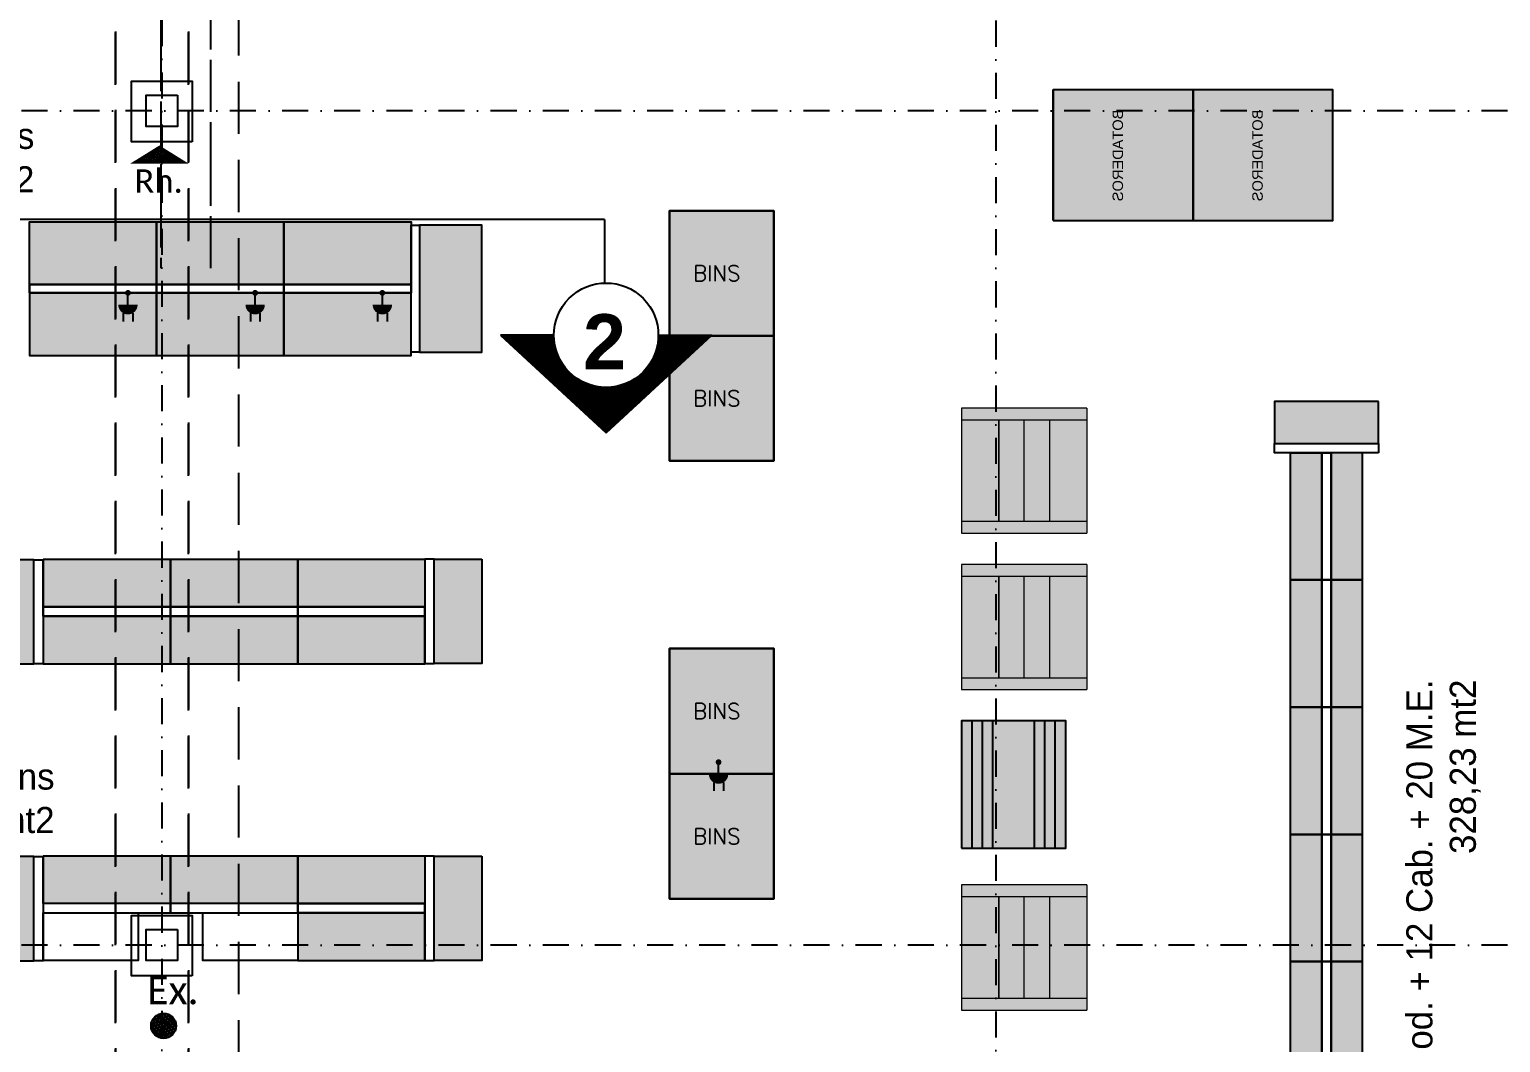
# Model space of a CAD drawing. Header units: millimetres. Extents: x 340 to 1003762, y 22 to 362022.
# Drawn here: x 570951 to 585060, y 258121 to 267838 of the extents above; entities that cross this region are included whole.
import ezdxf
from ezdxf.enums import TextEntityAlignment as Align

# ---------------------------------------------------------------- set-up
doc = ezdxf.new("R2010")
doc.units = ezdxf.units.MM
for name, pattern in [('LSBB_P_002 - PLANTA 1° NIVEL SALA DE VENTAS$0$000_ALTILLO PROPUESTA$0$HIDDEN', [0.375, 0.25, -0.125]), ('LSBB_P_002 - PLANTA 1° NIVEL SALA DE VENTAS$0$DASHDOT2', [0.5, 0.25, -0.125, 0, -0.125]), ('LSBB_P_002 - PLANTA 1° NIVEL SALA DE VENTAS$0$DASHED', [0.75, 0.5, -0.25]), ('LSBB_P_002 - PLANTA 1° NIVEL SALA DE VENTAS$0$HIDDEN', [0.375, 0.25, -0.125]), ('LSBB_P_002 - PLANTA 1° NIVEL SALA DE VENTAS$0$LVIÑ-A-002_REV P_ SALA DE VENTAS  (14_02_14)$0$CONTINUOS', [0])]:
    doc.linetypes.add(name, pattern=pattern)
for name, color, linetype in [('A-DEMOLICION SV', 40, 'Continuous'), ('LSBB_P_002 - PLANTA 1° NIVEL SALA DE VENTAS$0$A-DEMOLICIONES', 30, 'LSBB_P_002 - PLANTA 1° NIVEL SALA DE VENTAS$0$DASHED'), ('LSBB_P_002 - PLANTA 1° NIVEL SALA DE VENTAS$0$A-GONDOLAS', 1, 'Continuous'), ('LSBB_P_002 - PLANTA 1° NIVEL SALA DE VENTAS$0$A-LAYOUT', 7, 'Continuous'), ('LSBB_P_002 - PLANTA 1° NIVEL SALA DE VENTAS$0$A-SALA-HATCH-ELECTRO', 154, 'Continuous'), ('LSBB_P_002 - PLANTA 1° NIVEL SALA DE VENTAS$0$A-SALA-MUEB-ESPC', 1, 'Continuous'), ('LSBB_P_002 - PLANTA 1° NIVEL SALA DE VENTAS$0$A-TEXTO SV', 2, 'LSBB_P_002 - PLANTA 1° NIVEL SALA DE VENTAS$0$DASHDOT2'), ('LSBB_P_002 - PLANTA 1° NIVEL SALA DE VENTAS$0$CENEFA', 6, 'LSBB_P_002 - PLANTA 1° NIVEL SALA DE VENTAS$0$HIDDEN'), ('LSBB_P_002 - PLANTA 1° NIVEL SALA DE VENTAS$0$EJES', 8, 'LSBB_P_002 - PLANTA 1° NIVEL SALA DE VENTAS$0$DASHDOT2'), ('LSBB_P_002 - PLANTA 1° NIVEL SALA DE VENTAS$0$ESTRUCTURA', 5, 'Continuous'), ('LSBB_P_002 - PLANTA 1° NIVEL SALA DE VENTAS$0$LAYOUT$0$A-GONDOLAS DELGADO', 8, 'Continuous'), ('LSBB_P_002 - PLANTA 1° NIVEL SALA DE VENTAS$0$LAYOUT$0$A-ILUMINACION_ENCHUFE', 2, 'Continuous'), ('LSBB_P_002 - PLANTA 1° NIVEL SALA DE VENTAS$0$LAYOUT$0$A-SALA-HATCH-CAMPAÑA', 252, 'Continuous'), ('LSBB_P_002 - PLANTA 1° NIVEL SALA DE VENTAS$0$LINEA CORTES', 7, 'Continuous'), ('LSBB_P_002 - PLANTA 1° NIVEL SALA DE VENTAS$0$N- EXTINTOR O RH', 1, 'Continuous'), ('LSBB_P_002 - PLANTA 1° NIVEL SALA DE VENTAS$0$ZOCALOS-HORM', 8, 'Continuous')]:
    doc.layers.add(name, color=color, linetype=linetype)
doc.layers.add('LSBB_P_002 - PLANTA 1° NIVEL SALA DE VENTAS$0$A-SALA-HATCH-CAMPAÑA', color=7, linetype='Continuous', true_color=0x858585)
doc.layers.add('LSBB_P_002 - PLANTA 1° NIVEL SALA DE VENTAS$0$A-SALA-HATCH-VESTUARIO', color=7, linetype='Continuous', true_color=0x7a005c)
doc.styles.add('LSBB_P_002 - PLANTA 1° NIVEL SALA DE VENTAS$0$ARIAL', font='')
doc.styles.add('LSBB_P_002 - PLANTA 1° NIVEL SALA DE VENTAS$0$LAYOUT$0$ARQ', font='SIMPLEX.shx')
doc.styles.add('LSBB_P_002 - PLANTA 1° NIVEL SALA DE VENTAS$0$LAYOUT$0$REF-LAYOUT N+0.00 E 03$0$arial', font='arial.ttf')
doc.styles.add('LSBB_P_002 - PLANTA 1° NIVEL SALA DE VENTAS$0$LAYOUT$0$REF-LAYOUT N+0.00 E 03$0$REF-LAYOUT N+0.00 E 02$0$Walmart_CENTURY GOTHIC', font='GOTHIC.TTF')
doc.styles.add('LSBB_P_002 - PLANTA 1° NIVEL SALA DE VENTAS$0$REF-LAYOUT N+0.00 E 03$0$REF-LAYOUT N+0.00 E 02$0$Walmart_CENTURY GOTHIC', font='GOTHIC.TTF')
doc.styles.add('LSBB_P_002 - PLANTA 1° NIVEL SALA DE VENTAS$0$STANDARD', font='txt')
doc.styles.get('LSBB_P_002 - PLANTA 1° NIVEL SALA DE VENTAS$0$ARIAL').set_extended_font_data('Arial', bold=True)

# ---------------------------------------------------------------- blocks, each defined once
blk = doc.blocks.new('LSBB_P_002 - PLANTA 1° NIVEL SALA DE VENTAS$0$REF-LAYOUT N+0.00 E 03$0$G. 122 X 60')
h = blk.add_hatch(color=256)
h.dxf.hatch_style = 1
h.paths.add_polyline_path([(-0.005000000000000001, 4e-16), (0.5950000000000015, 0), (0.5950000000000015, 1.219999999999998), (-0.005000000000000004, 1.219999999999998)])
at = {"layer": 'LSBB_P_002 - PLANTA 1° NIVEL SALA DE VENTAS$0$A-GONDOLAS'}
for points in [[(-0.005, 4e-16), (-0.085, 4e-16), (-0.085, 1.219999999999998), (-0.005, 1.219999999999998)], [(-0.005, 0), (0.5950000000000015, 0), (0.5950000000000015, 1.219999999999998), (-0.005, 1.219999999999998)]]:
    blk.add_lwpolyline(points, close=True, dxfattribs=at)
blk = doc.blocks.new('LSBB_P_002 - PLANTA 1° NIVEL SALA DE VENTAS$0$REF-LAYOUT N+0.00 E 03$0$REF-LAYOUT N+0.00 E 02$0$G. 122x45.72')
at = {"ltscale": 3}
blk.add_hatch(color=0, dxfattribs=at).paths.add_polyline_path([(0, -45.71999999999753), (122.0000000000145, -45.7199999998811), (122.0000000000145, 0), (0, 0)])
at = {"layer": 'LSBB_P_002 - PLANTA 1° NIVEL SALA DE VENTAS$0$A-GONDOLAS', "ltscale": 3}
for points in [[(0, 9.000000000116412), (122.0000000000145, 9), (122.0000000000145, 0), (0, 0), (0, 9.000000000116412)], [(0, -45.71999999999753), (122.0000000000145, -45.7199999998811), (122.0000000000145, 0), (0, 0), (0, -45.71999999999753)]]:
    blk.add_lwpolyline(points, dxfattribs=at)
blk = doc.blocks.new('LSBB_P_002 - PLANTA 1° NIVEL SALA DE VENTAS$0$REF-LAYOUT N+0.00 E 03$0$REF-LAYOUT N+0.00 E 02$0$G. 100x45.72')
at = {"ltscale": 3}
blk.add_hatch(color=0, dxfattribs=at).paths.add_polyline_path([(2.842170943040401e-14, -7.276000000000001e-12), (2.842170943040401e-14, -45.71999999988475), (99.9999999999782, -45.72000000000114), (99.9999999999782, -7.276000000000001e-12)])
at = {"layer": 'LSBB_P_002 - PLANTA 1° NIVEL SALA DE VENTAS$0$A-GONDOLAS', "ltscale": 3}
for points in [[(100, 9.000000000116412), (0, 9), (0, 0), (100, 0), (100, 9.000000000116412)], [(100, -45.72000000000114), (0, -45.71999999988475), (0, 0), (100, 0), (100, -45.72000000000114)]]:
    blk.add_lwpolyline(points, dxfattribs=at)
blk = doc.blocks.new('LSBB_P_002 - PLANTA 1° NIVEL SALA DE VENTAS$0$LAYOUT$0$REF-LAYOUT N+0.00 E 02$0$1301_plate_1$0$enchufe triple piso')
for p, q in [((2.465173846925607, -1.45519e-11), (0, 0)), ((4.197224654479214, 1.000000000014324), (5.924797715441854, 1.000000000014324)), ((4.197224654515594, -0.999999999970896), (5.924797715441854, -0.9999999999856752))]:
    blk.add_line(p, q)
at = {"const_width": 0.56}
blk.add_lwpolyline([(0, 0.3199999999922056, 1), (0, -0.3199999999926604, 1)], format="xyb", close=True, dxfattribs=at)
at = {"const_width": 2}
blk.add_lwpolyline([(2.465173846925607, -1.000000000015005, 0.4142135623730951), (3.465173846924698, -1.47793e-11, 0.4142135623730951), (2.465173846925607, 0.9999999999852208, 1)], format="xyb", dxfattribs=at)
blk = doc.blocks.new('LSBB_P_002 - PLANTA 1° NIVEL SALA DE VENTAS$0$REF-LAYOUT N+0.00 E 03$0$REF-LAYOUT N+0.00 E 02$0$MUEBLE ESPECIAL VESTU')
h = blk.add_hatch(color=256)
h.dxf.hatch_style = 1
h.paths.add_polyline_path([(1.200001573226813, -2.767745286e-07), (1.606290652489406e-06, -2.767745286e-07), (1.606290652489406e-06, 1.199999723225514), (1.200001573226813, 1.199999723225514)])
at = {"layer": 'LSBB_P_002 - PLANTA 1° NIVEL SALA DE VENTAS$0$A-SALA-MUEB-ESPC', "lineweight": 20}
for p, q in [((1.6062906525e-06, 1.199999723225514), (1.200001573226813, 1.199999723225514)), ((1.6062906525e-06, -2.767745286e-07), (1.6062906525e-06, 1.199999723225514)), ((0.1119192639174571, 1.200051844638605), (0.1119192640524034, 5.18446385627e-05)), ((1.085489089378369, 1.199999723238363), (1.085489089243424, -2.767615683e-07)), ((1.200001573226813, 1.199999723225514), (1.200001573226813, -2.767745286e-07)), ((1.082835808501499, 0.8421414068474746), (0.1119192639577022, 0.8421414067381077)), ((0.1145725447943278, 0.8420892854471163), (1.085489089338125, 0.8420892853379767)), ((1.082835808528784, 0.6000518446127785), (0.1119192639849871, 0.6000518446386991)), ((0.1119192640124993, 0.3552441452067683), (1.082835808556295, 0.3552441453159076)), ((1.6062906525e-06, -2.767745286e-07), (1.200001573226813, -2.767745286e-07))]:
    blk.add_line(p, q, dxfattribs=at)
blk = doc.blocks.new('LSBB_P_002 - PLANTA 1° NIVEL SALA DE VENTAS$0$REF-LAYOUT N+0.00 E 03$0$REF-LAYOUT N+0.00 E 02$0$MUEBLE ESPECIAL VEST 1')
h = blk.add_hatch(color=256)
h.dxf.hatch_style = 1
h.paths.add_polyline_path([(0.9985435763505848, 1.4838497009e-06), (0, 1.4838497009e-06), (0, 1.221193821742985), (0.9985435763505848, 1.221193821742985)])
at = {"layer": 'LSBB_P_002 - PLANTA 1° NIVEL SALA DE VENTAS$0$A-SALA-MUEB-ESPC'}
for p, q in [((0, 1.221193821742985), (0.0999999999999091, 1.221193821742985)), ((0.0999999999999091, 1.221193821742985), (0.0999999999999091, 0.0011938217429588)), ((0.0999999999999091, 1.221193821742985), (0.1999999999998181, 1.221193821742985)), ((0.1999999999998181, 1.221193821742985), (0.1999999999998181, 0.0011938217429588)), ((0.1999999999998181, 1.221193821742985), (0.2999999999997271, 1.221193821742985)), ((0.2999999999997271, 1.221193821742985), (0.2999999999997271, 0.0011938217429588)), ((0.698543576351085, 1.221193821742985), (0.698543576351085, 0.0011938217429588)), ((0.698543576351085, 1.221193821742985), (0.7985435763509942, 1.221193821742985)), ((0.7985435763509942, 1.22119382174287), (0.7985435763509942, 0.0011938217428451)), ((0.7985435763509942, 1.22119382174287), (0.8985435763509029, 1.22119382174287)), ((0.8985435763506757, 1.221193821742985), (0.8985435763506757, 0.0011938217429588)), ((0.8985435763506757, 1.221193821742985), (0.9985435763505848, 1.221193821742985))]:
    blk.add_line(p, q, dxfattribs=at)
blk.add_lwpolyline([(0, 1.221193821742985), (0.9985435763505848, 1.221193821742985), (0.9985435763505848, 1.4838497009e-06), (0, 1.4838497009e-06)], close=True, dxfattribs=at)
blk = doc.blocks.new('LSBB_P_002 - PLANTA 1° NIVEL SALA DE VENTAS$0$G. 122 x 30')
at = {"linetype": 'LSBB_P_002 - PLANTA 1° NIVEL SALA DE VENTAS$0$LVIÑ-A-002_REV P_ SALA DE VENTAS  (14_02_14)$0$CONTINUOS'}
h = blk.add_hatch(color=256, dxfattribs=at)
h.dxf.hatch_style = 1
h.paths.add_polyline_path([(1362.27437736503, -238.4959225749793), (1362.27437736503, -238.7959225749793), (1363.49437736503, -238.7959225749793), (1363.49437736503, -238.4959225749793)])
at = {"layer": 'LSBB_P_002 - PLANTA 1° NIVEL SALA DE VENTAS$0$A-GONDOLAS'}
for points in [[(1362.27437736503, -238.4959225749793), (1362.27437736503, -238.4059225749793), (1363.49437736503, -238.4059225749793), (1363.49437736503, -238.4959225749793)], [(1362.27437736503, -238.4959225749793), (1362.27437736503, -238.7959225749793), (1363.49437736503, -238.7959225749793), (1363.49437736503, -238.4959225749793)]]:
    blk.add_lwpolyline(points, close=True, dxfattribs=at)
blk = doc.blocks.new('LSBB_P_002 - PLANTA 1° NIVEL SALA DE VENTAS$0$c. 100x44')
at = {"linetype": 'LSBB_P_002 - PLANTA 1° NIVEL SALA DE VENTAS$0$LVIÑ-A-002_REV P_ SALA DE VENTAS  (14_02_14)$0$CONTINUOS'}
h = blk.add_hatch(color=256, dxfattribs=at)
h.dxf.hatch_style = 1
h.paths.add_polyline_path([(1372.717329596349, -254.6956310870311), (1372.717329596349, -253.6956310870312), (1372.317329596349, -253.6956310870312), (1372.317329596349, -254.6956310870311)])
at = {"layer": 'LSBB_P_002 - PLANTA 1° NIVEL SALA DE VENTAS$0$A-GONDOLAS'}
for points in [[(1372.227329596349, -254.6956310870311), (1372.227329596349, -253.6956310870312), (1372.317329596349, -253.6956310870312), (1372.317329596349, -254.6956310870311)], [(1372.717329596349, -254.6956310870311), (1372.717329596349, -253.6956310870312), (1372.317329596349, -253.6956310870312), (1372.317329596349, -254.6956310870311)]]:
    blk.add_lwpolyline(points, close=True, dxfattribs=at)
blk = doc.blocks.new('LSBB_P_002 - PLANTA 1° NIVEL SALA DE VENTAS$0$LAYOUT$0$REF-LAYOUT N+0.00 E 03$0$REF-LAYOUT N+0.00 E 02$0$G. 122 X 60')
h = blk.add_hatch(color=256)
h.dxf.hatch_style = 1
h.paths.add_polyline_path([(-0.004999999999967, 0), (0.5950000000000273, -2.84e-14), (0.5950000000000273, 1.219999999999998), (-0.004999999999967031, 1.219999999999998)])
at = {"layer": 'LSBB_P_002 - PLANTA 1° NIVEL SALA DE VENTAS$0$A-GONDOLAS'}
for points in [[(-0.004999999999967, 0), (-0.0849999999999796, -2.84e-14), (-0.0849999999999796, 1.219999999999998), (-0.004999999999967, 1.219999999999998)], [(-0.004999999999967, 0), (0.5950000000000273, -2.84e-14), (0.5950000000000273, 1.219999999999998), (-0.004999999999967, 1.219999999999998)]]:
    blk.add_lwpolyline(points, close=True, dxfattribs=at)
blk = doc.blocks.new('LSBB_P_002 - PLANTA 1° NIVEL SALA DE VENTAS$0$LAYOUT$0$A$C78B36563')
h = blk.add_hatch(color=256)
h.dxf.hatch_style = 1
h.paths.add_polyline_path([(-1.251696733808785, 0), (-1.251696733808785, 1.340000000000202), (0, 1.340000000000202), (0, 0)])
at = {"layer": 'LSBB_P_002 - PLANTA 1° NIVEL SALA DE VENTAS$0$A-SALA-MUEB-ESPC', "color": 1}
for points in [[(-1.251696731555057, 5.68e-14), (-1.251696731555057, 1.340000000000259), (2.2555469e-09, 1.340000000000259), (2.2555469e-09, 5.68e-14)], [(-1.251696733808785, 0), (-1.251696733808785, 1.340000000000202), (0, 1.340000000000202), (0, 0)]]:
    blk.add_lwpolyline(points, close=True, dxfattribs=at)
blk.add_lwpolyline([(-1.251696731555057, 3.411e-13), (2.2555469e-09, 5.68e-14)], dxfattribs=at)
at = {"layer": 'LSBB_P_002 - PLANTA 1° NIVEL SALA DE VENTAS$0$A-SALA-MUEB-ESPC', "color": 1, "insert": (-0.6284623845440365, 0.6190512864786797), "char_height": 0.10013573870474, "width": 0.0338739549651084, "attachment_point": 5, "rotation": 180.00000000000003, "style": 'LSBB_P_002 - PLANTA 1° NIVEL SALA DE VENTAS$0$LAYOUT$0$REF-LAYOUT N+0.00 E 03$0$arial'}
blk.add_mtext('BOTADEROS', dxfattribs=at)
blk = doc.blocks.new('LSBB_P_002 - PLANTA 1° NIVEL SALA DE VENTAS$0$LAYOUT$0$BINS')
h = blk.add_hatch(color=256)
h.dxf.hatch_style = 1
h.paths.add_polyline_path([(6149.928555846781, -1161.863791496418), (6149.928555846781, -1163.063791496419), (6148.928555846784, -1163.063791496419), (6148.928555846782, -1161.863791496418)])
at = {"layer": 'LSBB_P_002 - PLANTA 1° NIVEL SALA DE VENTAS$0$A-SALA-MUEB-ESPC'}
blk.add_lwpolyline([(6149.928555846781, -1161.863791496418), (6149.928555846781, -1163.063791496419), (6148.928555846784, -1163.063791496419), (6148.928555846782, -1161.863791496418)], close=True, dxfattribs=at)
at = {"layer": 'LSBB_P_002 - PLANTA 1° NIVEL SALA DE VENTAS$0$A-SALA-MUEB-ESPC', "style": 'LSBB_P_002 - PLANTA 1° NIVEL SALA DE VENTAS$0$LAYOUT$0$ARQ'}
blk.add_text('BINS', height=0.15, rotation=180, dxfattribs=at).set_placement((6149.703845290176, -1162.389508092064))
blk = doc.blocks.new('LSBB_P_002 - PLANTA 1° NIVEL SALA DE VENTAS$0$SVLY')
at = {"layer": 'LSBB_P_002 - PLANTA 1° NIVEL SALA DE VENTAS$0$A-GONDOLAS'}
for points in [[(994.3022805125706, 273.4729064016119), (995.2122810521453, 273.4729064016128), (995.2122810521453, 273.0157064016128), (994.3022805125705, 273.0157064016128)], [(995.8322799729351, 273.4729064016101), (996.7422805125098, 273.472906401611), (996.7422805125098, 273.0157064016109), (995.832279972935, 273.0157064016109)]]:
    blk.add_lwpolyline(points, close=True, dxfattribs=at)
at = {"layer": 'LSBB_P_002 - PLANTA 1° NIVEL SALA DE VENTAS$0$CENEFA', "color": 7, "ltscale": 2}
blk.add_lwpolyline([(977.852878048044, 296.9257064006339), (978.2211157872898, 293.0991295338229), (980.1347044356713, 273.2138943336352), (985.6094805125636, 273.2138943336352), (985.6094805125636, 263.4157064016252), (994.9944805122415, 263.4157064016251), (994.9944805191143, 296.9257064017645), (977.852878048044, 296.9257064006339), (977.852878048044, 296.9257064006339)], dxfattribs=at)
at = {"layer": 'LSBB_P_002 - PLANTA 1° NIVEL SALA DE VENTAS$0$ESTRUCTURA'}
for points in [[(995.5894805158753, 281.3157064015685), (995.5894805158134, 281.0157064015685), (995.2894805158137, 281.01570640163), (995.2894805158751, 281.3157064016301)], [(995.5894805142345, 273.3157064015685), (995.5894805141727, 273.0157064015685), (995.289480514173, 273.01570640163), (995.2894805142344, 273.3157064016301)]]:
    blk.add_lwpolyline(points, close=True, dxfattribs=at)
at = {"layer": 'LSBB_P_002 - PLANTA 1° NIVEL SALA DE VENTAS$0$LAYOUT$0$A-GONDOLAS DELGADO'}
blk.add_line((1005.329494027934, 280.1150548018941), (1005.329494027934, 281.3667515357029), dxfattribs=at)
for points in [[(1003.989494027933, 280.1150548041478), (1005.329494027934, 280.1150548041478), (1005.329494027934, 281.3667515379584), (1003.989494027933, 281.3667515379584)], [(1003.989494027933, 280.1150548018941), (1005.329494027934, 280.1150548018941), (1005.329494027934, 281.3667515357029), (1003.989494027933, 281.3667515357029)], [(1005.329494027934, 280.1150547996385), (1006.669494027934, 280.1150547996385), (1006.669494027934, 281.3667515334491), (1005.329494027934, 281.3667515334491)], [(1005.329494027934, 280.1150547973848), (1006.669494027934, 280.1150547973848), (1006.669494027934, 281.3667515311936), (1005.329494027934, 281.3667515311936)], [(1001.309480512028, 279.0077843289341), (1001.309480512028, 280.2077843289353), (1000.30948051203, 280.2077843289353), (1000.309480512028, 279.0077843289341)], [(1001.309480512025, 279.0077843289326), (1001.309480512025, 280.2077843289338), (1000.309480512027, 280.2077843289338), (1000.309480512025, 279.0077843289326)], [(994.1694805845027, 279.5001064016104), (994.1694805845027, 279.4201064016104), (995.389480584502, 279.4201064016104), (995.389480584502, 279.5001064016104)], [(994.1694805845027, 279.4201058530427), (994.1694805845027, 279.5001058530428), (995.389480584502, 279.5001058530428), (995.389480584502, 279.4201058530427)], [(994.1694805845027, 279.4201058530427), (994.1694805845027, 278.8201058530427), (995.389480584502, 278.8201058530427), (995.389480584502, 279.4201058530427)], [(995.389480584502, 279.4201080473132), (995.389480584502, 278.8201080473132), (996.6094805845014, 278.8201080473132), (996.6094805845014, 279.4201080473132)], [(996.6094805845032, 279.5001085958809), (996.6094805845032, 279.4201085958808), (997.8294805845026, 279.4201085958808), (997.8294805845026, 279.5001085958809)], [(996.6094805845032, 279.4201080473132), (996.6094805845032, 279.5001080473132), (997.8294805845026, 279.5001080473132), (997.8294805845026, 279.4201080473132)], [(996.6094805845032, 279.4201080473132), (996.6094805845032, 278.8201080473132), (997.8294805845026, 278.8201080473132), (997.8294805845026, 279.4201080473132)], [(1001.309480512028, 277.8077843169683), (1001.309480512028, 279.0077843169695), (1000.30948051203, 279.0077843169695), (1000.309480512028, 277.8077843169683)], [(1001.309480512025, 277.8077843289329), (1001.309480512025, 279.0077843289341), (1000.309480512027, 279.0077843289341), (1000.309480512025, 277.8077843289329)], [(1001.309480512028, 274.8077843050035), (1001.309480512028, 276.0077843050046), (1000.30948051203, 276.0077843050046), (1000.309480512028, 274.8077843050035)], [(1001.309480512025, 274.8077843050022), (1001.309480512025, 276.0077843050034), (1000.309480512027, 276.0077843050034), (1000.309480512025, 274.8077843050022)], [(1001.309480512028, 273.6077842930376), (1001.309480512028, 274.8077842930388), (1000.30948051203, 274.8077842930388), (1000.309480512028, 273.6077842930376)], [(1001.309480512028, 273.6077843050023), (1001.309480512028, 274.8077843050035), (1000.30948051203, 274.8077843050035), (1000.309480512028, 273.6077843050023)]]:
    blk.add_lwpolyline(points, close=True, dxfattribs=at)
for points in [[(1003.989494027933, 280.1150548041478), (1003.989494027933, 281.3667515379584)], [(1005.329494027934, 280.1150547996385), (1005.329494027934, 281.3667515334491)]]:
    blk.add_lwpolyline(points, dxfattribs=at)
at = {"layer": 'LSBB_P_002 - PLANTA 1° NIVEL SALA DE VENTAS$0$A-SALA-HATCH-CAMPAÑA'}
blk.add_blockref('LSBB_P_002 - PLANTA 1° NIVEL SALA DE VENTAS$0$REF-LAYOUT N+0.00 E 03$0$G. 122 X 60', (997.9144805125562, 278.8501064016102), dxfattribs=at)
at = {"layer": 'LSBB_P_002 - PLANTA 1° NIVEL SALA DE VENTAS$0$A-SALA-HATCH-ELECTRO', "rotation": 270}
for p in [(994.1694805845027, 279.4151058530427), (995.389480584502, 279.4151080473132), (996.6094805845032, 279.4151080473132)]:
    blk.add_blockref('LSBB_P_002 - PLANTA 1° NIVEL SALA DE VENTAS$0$LAYOUT$0$REF-LAYOUT N+0.00 E 03$0$REF-LAYOUT N+0.00 E 02$0$G. 122 X 60', p, dxfattribs=at)
at = {"layer": 'LSBB_P_002 - PLANTA 1° NIVEL SALA DE VENTAS$0$A-SALA-HATCH-ELECTRO', "yscale": 0.01, "zscale": 0.01}
for name, p, xscale, rotation in [('LSBB_P_002 - PLANTA 1° NIVEL SALA DE VENTAS$0$REF-LAYOUT N+0.00 E 03$0$REF-LAYOUT N+0.00 E 02$0$G. 100x45.72', (994.2122805125701, 275.8607064016006), -0.01, 270), ('LSBB_P_002 - PLANTA 1° NIVEL SALA DE VENTAS$0$REF-LAYOUT N+0.00 E 03$0$REF-LAYOUT N+0.00 E 02$0$G. 122x45.72', (994.3022805125707, 276.410106401614), -0.01, 180), ('LSBB_P_002 - PLANTA 1° NIVEL SALA DE VENTAS$0$REF-LAYOUT N+0.00 E 03$0$REF-LAYOUT N+0.00 E 02$0$G. 122x45.72', (995.5222805125096, 276.4101064016137), -0.01, 180), ('LSBB_P_002 - PLANTA 1° NIVEL SALA DE VENTAS$0$REF-LAYOUT N+0.00 E 03$0$REF-LAYOUT N+0.00 E 02$0$G. 122x45.72', (996.7422805125098, 276.4101064016137), -0.01, 180), ('LSBB_P_002 - PLANTA 1° NIVEL SALA DE VENTAS$0$REF-LAYOUT N+0.00 E 03$0$REF-LAYOUT N+0.00 E 02$0$G. 100x45.72', (998.0522805125106, 275.8651064016102), 0.01, 90), ('LSBB_P_002 - PLANTA 1° NIVEL SALA DE VENTAS$0$REF-LAYOUT N+0.00 E 03$0$REF-LAYOUT N+0.00 E 02$0$G. 100x45.72', (994.2122805125701, 273.0135064015979), -0.01, 270), ('LSBB_P_002 - PLANTA 1° NIVEL SALA DE VENTAS$0$REF-LAYOUT N+0.00 E 03$0$REF-LAYOUT N+0.00 E 02$0$G. 122x45.72', (994.3022805125707, 273.5629064016114), -0.01, 180), ('LSBB_P_002 - PLANTA 1° NIVEL SALA DE VENTAS$0$REF-LAYOUT N+0.00 E 03$0$REF-LAYOUT N+0.00 E 02$0$G. 122x45.72', (995.5222805125096, 273.562906401611), -0.01, 180), ('LSBB_P_002 - PLANTA 1° NIVEL SALA DE VENTAS$0$REF-LAYOUT N+0.00 E 03$0$REF-LAYOUT N+0.00 E 02$0$G. 122x45.72', (996.7422805125098, 273.562906401611), -0.01, 180), ('LSBB_P_002 - PLANTA 1° NIVEL SALA DE VENTAS$0$REF-LAYOUT N+0.00 E 03$0$REF-LAYOUT N+0.00 E 02$0$G. 100x45.72', (998.0522805125106, 273.0179064016074), 0.01, 90)]:
    blk.add_blockref(name, p, dxfattribs=dict(at, xscale=xscale, rotation=rotation))
at = {"layer": 'LSBB_P_002 - PLANTA 1° NIVEL SALA DE VENTAS$0$A-SALA-HATCH-ELECTRO', "xscale": 0.01, "yscale": 0.01, "zscale": 0.01}
for p in [(994.3022805125706, 276.3201064016129), (995.5222805125095, 276.3201064016099), (996.7422805125098, 276.3201064016137), (996.7422805125098, 273.472906401611)]:
    blk.add_blockref('LSBB_P_002 - PLANTA 1° NIVEL SALA DE VENTAS$0$REF-LAYOUT N+0.00 E 03$0$REF-LAYOUT N+0.00 E 02$0$G. 122x45.72', p, dxfattribs=at)
at = {"layer": 'LSBB_P_002 - PLANTA 1° NIVEL SALA DE VENTAS$0$A-SALA-HATCH-VESTUARIO', "ltscale": 0.5, "xscale": -1}
for name, p, rotation in [('LSBB_P_002 - PLANTA 1° NIVEL SALA DE VENTAS$0$REF-LAYOUT N+0.00 E 03$0$REF-LAYOUT N+0.00 E 02$0$MUEBLE ESPECIAL VESTU', (1004.309479128629, 278.3150564104384), 90), ('LSBB_P_002 - PLANTA 1° NIVEL SALA DE VENTAS$0$G. 122 x 30', (1245.060403618054, -1085.607625828535), 270), ('LSBB_P_002 - PLANTA 1° NIVEL SALA DE VENTAS$0$REF-LAYOUT N+0.00 E 03$0$REF-LAYOUT N+0.00 E 02$0$MUEBLE ESPECIAL VESTU', (1004.309479128629, 276.8150564435023), 90), ('LSBB_P_002 - PLANTA 1° NIVEL SALA DE VENTAS$0$REF-LAYOUT N+0.00 E 03$0$REF-LAYOUT N+0.00 E 02$0$MUEBLE ESPECIAL VEST 1', (1003.109480992662, 275.315071567431), 180), ('LSBB_P_002 - PLANTA 1° NIVEL SALA DE VENTAS$0$REF-LAYOUT N+0.00 E 03$0$REF-LAYOUT N+0.00 E 02$0$MUEBLE ESPECIAL VESTU', (1004.309479958946, 273.7415773501704), 90)]:
    blk.add_blockref(name, p, dxfattribs=dict(at, rotation=rotation))
at = {"layer": 'LSBB_P_002 - PLANTA 1° NIVEL SALA DE VENTAS$0$A-SALA-HATCH-VESTUARIO', "rotation": 90}
for name, p in [('LSBB_P_002 - PLANTA 1° NIVEL SALA DE VENTAS$0$c. 100x44', (752.4138494279171, -1094.340578059854)), ('LSBB_P_002 - PLANTA 1° NIVEL SALA DE VENTAS$0$G. 122 x 30', (768.158558468093, -1086.827625828536)), ('LSBB_P_002 - PLANTA 1° NIVEL SALA DE VENTAS$0$G. 122 x 30', (768.158558468093, -1088.047625828536)), ('LSBB_P_002 - PLANTA 1° NIVEL SALA DE VENTAS$0$G. 122 x 30', (768.158558468093, -1089.267625828536)), ('LSBB_P_002 - PLANTA 1° NIVEL SALA DE VENTAS$0$G. 122 x 30', (768.158558468093, -1090.487625828536))]:
    blk.add_blockref(name, p, dxfattribs=at)
at = {"layer": 'LSBB_P_002 - PLANTA 1° NIVEL SALA DE VENTAS$0$A-SALA-HATCH-VESTUARIO', "ltscale": 0.5, "rotation": 90}
blk.add_blockref('LSBB_P_002 - PLANTA 1° NIVEL SALA DE VENTAS$0$G. 122 x 30', (768.1585584680929, -1085.607625828536), dxfattribs=at)
at = {"layer": 'LSBB_P_002 - PLANTA 1° NIVEL SALA DE VENTAS$0$A-SALA-HATCH-VESTUARIO', "xscale": -1, "rotation": 270}
for p in [(1245.060403618054, -1086.827625828535), (1245.060403618054, -1088.047625828535), (1245.060403618054, -1089.267625828535), (1245.060403618054, -1090.487625828535)]:
    blk.add_blockref('LSBB_P_002 - PLANTA 1° NIVEL SALA DE VENTAS$0$G. 122 x 30', p, dxfattribs=at)
at = {"layer": 'LSBB_P_002 - PLANTA 1° NIVEL SALA DE VENTAS$0$LAYOUT$0$A-ILUMINACION_ENCHUFE', "linetype": 'Continuous'}
for p, xscale, yscale, zscale, rotation in [((995.1144804254318, 279.4201064016092), -0.0463077376056959, 0.0463077376056959, 0.0463077376056959, 90), ((996.334480425422, 279.4201080473121), -0.0463077376056959, 0.0463077376056959, 0.0463077376056959, 90), ((997.5544804254323, 279.4201085958797), -0.0463077376056959, 0.0463077376056959, 0.0463077376056959, 90), ((1000.779018597486, 274.919073879786, 7.272896222741664e-09), 0.0463705951289162, 0.0463705951289162, 0.0463705951289162, 270)]:
    blk.add_blockref('LSBB_P_002 - PLANTA 1° NIVEL SALA DE VENTAS$0$LAYOUT$0$REF-LAYOUT N+0.00 E 02$0$1301_plate_1$0$enchufe triple piso', p, dxfattribs=dict(at, xscale=xscale, yscale=yscale, zscale=zscale, rotation=rotation))
at = {"layer": 'LSBB_P_002 - PLANTA 1° NIVEL SALA DE VENTAS$0$LAYOUT$0$A-SALA-HATCH-CAMPAÑA'}
for name, p, xscale, rotation in [('LSBB_P_002 - PLANTA 1° NIVEL SALA DE VENTAS$0$LAYOUT$0$A$C78B36563', (1003.989494027933, 281.3667515357029), -1, 270), ('LSBB_P_002 - PLANTA 1° NIVEL SALA DE VENTAS$0$LAYOUT$0$A$C78B36563', (1005.329494027934, 281.3667515311936), -1, 270), ('LSBB_P_002 - PLANTA 1° NIVEL SALA DE VENTAS$0$LAYOUT$0$REF-LAYOUT N+0.00 E 03$0$REF-LAYOUT N+0.00 E 02$0$G. 122 X 60', (994.1694805080539, 279.5051173729626), -0.9999999999999987, 270.0000515255894), ('LSBB_P_002 - PLANTA 1° NIVEL SALA DE VENTAS$0$LAYOUT$0$REF-LAYOUT N+0.00 E 03$0$REF-LAYOUT N+0.00 E 02$0$G. 122 X 60', (995.3894805080532, 279.5051184700978), -0.9999999999999987, 270.0000515255894), ('LSBB_P_002 - PLANTA 1° NIVEL SALA DE VENTAS$0$LAYOUT$0$REF-LAYOUT N+0.00 E 03$0$REF-LAYOUT N+0.00 E 02$0$G. 122 X 60', (996.6094805080544, 279.5051195672331), -0.9999999999999987, 270.0000515255894)]:
    blk.add_blockref(name, p, dxfattribs=dict(at, xscale=xscale, rotation=rotation))
at = {"layer": 'LSBB_P_002 - PLANTA 1° NIVEL SALA DE VENTAS$0$LAYOUT$0$A-SALA-HATCH-CAMPAÑA', "rotation": 180}
for p in [(7150.238036358811, -882.8560071674858), (7150.238036358811, -884.0560071674855), (7150.238036358811, -887.0560071914163), (7150.238036358814, -888.2560071914162)]:
    blk.add_blockref('LSBB_P_002 - PLANTA 1° NIVEL SALA DE VENTAS$0$LAYOUT$0$BINS', p, dxfattribs=at)
at = {"layer": 'LSBB_P_002 - PLANTA 1° NIVEL SALA DE VENTAS$0$A-TEXTO SV', "char_height": 0.25, "attachment_point": 3}
for s, insert, width, style in [('\\pi0.10244;CAMPAÑA 34 Mod. + 5 Cab. + 7 Bins \\P\\pi2.2976;143,63 mt2', (994.2169380630088, 281.0511001830541), 9.177398163064213, 'LSBB_P_002 - PLANTA 1° NIVEL SALA DE VENTAS$0$LAYOUT$0$REF-LAYOUT N+0.00 E 03$0$REF-LAYOUT N+0.00 E 02$0$Walmart_CENTURY GOTHIC'), ('ELECTRO  72 Mod. + 8 Cab. + 1 M.E. + 2 Bins\\P263,50 mt2', (994.4106005573968, 274.9065456788114), 7.548370360725315, 'LSBB_P_002 - PLANTA 1° NIVEL SALA DE VENTAS$0$REF-LAYOUT N+0.00 E 03$0$REF-LAYOUT N+0.00 E 02$0$Walmart_CENTURY GOTHIC')]:
    blk.add_mtext(s, dxfattribs=dict(at, insert=insert, width=width, style=style))
at = {"layer": 'LSBB_P_002 - PLANTA 1° NIVEL SALA DE VENTAS$0$A-TEXTO SV', "insert": (1007.375023170226, 275.7117126230584), "char_height": 0.25, "width": 7.548370360725315, "attachment_point": 3, "rotation": 90, "style": 'LSBB_P_002 - PLANTA 1° NIVEL SALA DE VENTAS$0$REF-LAYOUT N+0.00 E 03$0$REF-LAYOUT N+0.00 E 02$0$Walmart_CENTURY GOTHIC'}
blk.add_mtext('VESTUARIO  83 Mod. + 12 Cab. + 20 M.E. \\P328,23 mt2', dxfattribs=at)
blk = doc.blocks.new('LSBB_P_002 - PLANTA 1° NIVEL SALA DE VENTAS$0$A$C1DC406FA')
at = {"layer": 'LSBB_P_002 - PLANTA 1° NIVEL SALA DE VENTAS$0$N- EXTINTOR O RH', "linetype": 'ByBlock'}
h = blk.add_hatch(dxfattribs=at)
h.set_pattern_fill('ANSI36,_I', color=256, scale=0.105, angle=-3.81666561775622e-14, style=2)
h.set_pattern_definition([(44.99999999999994, (7209.541527450974, -17711.5550460188), (0.006960582377305097, 0.02552213538345195), [0.0328125, -0.006562500000000001, 0, -0.006562500000000001])])
h.paths.add_polyline_path([(0.2830121648414661, 0.5446759902379483), (0.5134631015473587, 0.4014854319948711), (0.0525612281355734, 0.4014854319948711)])
at = {"layer": 'LSBB_P_002 - PLANTA 1° NIVEL SALA DE VENTAS$0$N- EXTINTOR O RH', "const_width": 0.03}
blk.add_lwpolyline([(0.2830121648414661, 0.5446759902379483), (0.2830121648414661, 0.5446759902379483), (0.5134631015473587, 0.4014854319948711), (0.0525612281355734, 0.4014854319948711)], close=True, dxfattribs=at)
at = {"layer": 'LSBB_P_002 - PLANTA 1° NIVEL SALA DE VENTAS$0$N- EXTINTOR O RH', "insert": (0.2755572491050771, 0.2193741366561994), "char_height": 0.225, "width": 5.007388903677338, "attachment_point": 5, "style": 'LSBB_P_002 - PLANTA 1° NIVEL SALA DE VENTAS$0$STANDARD'}
blk.add_mtext('{\\fCalibri|b0|i0|c0|p34;Rh.}', dxfattribs=at)
blk = doc.blocks.new('LSBB_P_002 - PLANTA 1° NIVEL SALA DE VENTAS$0$RH. EXISTENTE')
at = {"layer": 'LSBB_P_002 - PLANTA 1° NIVEL SALA DE VENTAS$0$N- EXTINTOR O RH', "color": 20}
blk.add_blockref('LSBB_P_002 - PLANTA 1° NIVEL SALA DE VENTAS$0$A$C1DC406FA', (795.1334300401568, 280.2715013864775), dxfattribs=at)
blk = doc.blocks.new('LSBB_P_002 - PLANTA 1° NIVEL SALA DE VENTAS$0$A$C733336A8')
at = {"layer": 'LSBB_P_002 - PLANTA 1° NIVEL SALA DE VENTAS$0$N- EXTINTOR O RH', "linetype": 'ByBlock'}
h = blk.add_hatch(dxfattribs=at)
h.set_pattern_fill('ANSI36,_I', color=256, scale=0.126, style=2)
h.set_pattern_definition([(45, (8652.44333332004, -21254.29943792094), (0.008352698852766094, 0.03062656246014233), [0.03937499999999999, -0.007874999999999997, 0, -0.007874999999999997])])
edge = h.paths.add_edge_path()
edge.add_arc((0.1724025729536152, 0.1199997074330952), 0.12, 0, 360)
at = {"layer": 'LSBB_P_002 - PLANTA 1° NIVEL SALA DE VENTAS$0$N- EXTINTOR O RH'}
blk.add_circle((0.1724025729536152, 0.1199997074330952), 0.12, dxfattribs=at)
at = {"layer": 'LSBB_P_002 - PLANTA 1° NIVEL SALA DE VENTAS$0$N- EXTINTOR O RH', "insert": (0.2618128015940329, 0.4600866347590227), "char_height": 0.27, "width": 6.008866684412805, "attachment_point": 5, "style": 'LSBB_P_002 - PLANTA 1° NIVEL SALA DE VENTAS$0$STANDARD'}
blk.add_mtext('{\\fCalibri|b0|i0|c0|p34;Ex.}', dxfattribs=at)
blk = doc.blocks.new('LSBB_P_002 - PLANTA 1° NIVEL SALA DE VENTAS$0$EXTINTORES EXISTENTES')
at = {"layer": 'LSBB_P_002 - PLANTA 1° NIVEL SALA DE VENTAS$0$N- EXTINTOR O RH', "color": 20}
blk.add_blockref('LSBB_P_002 - PLANTA 1° NIVEL SALA DE VENTAS$0$A$C733336A8', (795.2034312296046, 272.2672935383379), dxfattribs=at)
blk = doc.blocks.new('LSBB_P_002 - PLANTA 1° NIVEL SALA DE VENTAS$0$DEMOL')
at = {"layer": 'LSBB_P_002 - PLANTA 1° NIVEL SALA DE VENTAS$0$A-DEMOLICIONES', "linetype": 'LSBB_P_002 - PLANTA 1° NIVEL SALA DE VENTAS$0$000_ALTILLO PROPUESTA$0$HIDDEN', "ltscale": 0.8}
for p, q in [((995.4304805174331, 284.2556469401223), (995.4304805174331, 279.6556469401223)), ((995.910480517433, 279.6556469401215), (995.9104805174331, 284.2556469401223))]:
    blk.add_line(p, q, dxfattribs=at)
blk = doc.blocks.new('LSBB_P_002 - PLANTA 1° NIVEL SALA DE VENTAS', base_point=(223.5696116883818, 14.22023091020838))
at = {"layer": 'LSBB_P_002 - PLANTA 1° NIVEL SALA DE VENTAS$0$LINEA CORTES', "linetype": 'Continuous'}
h = blk.add_hatch(dxfattribs=at)
h.set_pattern_fill('ANSI31', color=250, scale=0.392, angle=-2.544443745170813e-14, style=0)
h.set_pattern_definition([(45.00000000521096, (654.2528643783677, 1337.193409554695), (-0.008800650998839858, 0.008800651000440706), [])])
edge = h.paths.add_edge_path()
edge.add_line((799.2000683603741, 279.014210283798), (798.6866337124424, 279.014210283798))
edge.add_line((798.6866337124424, 279.014210283798), (799.700573834299, 278.0780337853011))
edge.add_line((799.700573834299, 278.0780337853011), (800.7145139561557, 279.014210283798))
edge.add_line((800.7145139561557, 279.014210283798), (800.2010793082258, 279.014210283798))
edge.add_ellipse((799.700573834299, 279.014210283798), major_axis=(0.353910814666567, -0.3539108146665672), ratio=0.9999999999992034, start_angle=225.0000000000228, end_angle=405.00000000002285, ccw=False)
at = {"layer": 'LSBB_P_002 - PLANTA 1° NIVEL SALA DE VENTAS$0$CENEFA', "color": 7, "ltscale": 2}
for p, q in [((794.9944805191141, 296.9256469402857), (794.9944805122412, 263.4156469401463)), ((794.9944805190182, 296.9256469402857), (794.9944805122414, 263.4156469401463)), ((795.6944805191142, 296.9256469401421), (795.6944805122413, 263.4156469401463)), ((795.6944805122414, 263.4156469401463), (795.6944805191147, 296.9256469401421)), ((796.1744805190158, 296.4456469455764), (796.1744805123235, 263.8156469401463)), ((795.4304805174332, 284.2556469401223), (795.4304805174332, 279.6556469401223)), ((795.9104805174333, 279.6556469401215), (795.9104805174333, 284.2556469401223))]:
    blk.add_line(p, q, dxfattribs=at)
blk.add_lwpolyline([(777.8528780480437, 296.9256469391551), (778.2211157872896, 293.099070072344), (780.1347044356711, 273.2138348721564), (785.6094805125633, 273.2138348721564), (785.6094805125633, 263.4156469401464), (794.9944805122412, 263.4156469401463), (794.9944805191141, 296.9256469402857), (777.8528780480437, 296.9256469391551), (777.8528780480437, 296.9256469391551)], dxfattribs=at)
blk.add_lwpolyline([(795.6144805101495, 253.3956469511775), (795.6144805110723, 257.7156469401466), (795.8394805125627, 257.7156469401466), (795.8394805125627, 258.1556469401489), (798.4272757293429, 258.1556469401489), (798.4272757293429, 257.9170515912821), (798.5794781209529, 257.9170515912821), (798.579478120953, 263.4156469401463), (795.6944805122414, 263.4156469401463), (795.6944805191147, 296.9256469401421), (872.829480516742, 296.9256469243212), (872.8294805096648, 249.1906466820915), (859.1488657414154, 249.1906466820913), (859.1488657414257, 250.0680360118037), (855.8019255573665, 250.0680360118037), (855.8019255573665, 257.6794525220072), (849.1846036484167, 257.6794525220072), (849.1846036484167, 262.9554457863224), (848.6586036491403, 262.9554457863222), (848.6586036476843, 257.1294525253766), (855.2889953270677, 257.1294525268331), (855.2889953278769, 253.3956469384161)], close=True, dxfattribs=at)
at = {"layer": 'LSBB_P_002 - PLANTA 1° NIVEL SALA DE VENTAS$0$EJES'}
for p, q in [((795.4394805208813, 309.5406469412954), (795.4394805071353, 242.5191100262678)), ((803.4394805248187, 309.5367577172323), (803.4394805068343, 242.5191100262678)), ((877.8587386886802, 281.1656469232896), (769.057214471611, 281.1656469456057)), ((877.8587386886802, 273.1656469232896), (769.057214471611, 273.1656469456056))]:
    blk.add_line(p, q, dxfattribs=at)
at = {"layer": 'LSBB_P_002 - PLANTA 1° NIVEL SALA DE VENTAS$0$ESTRUCTURA'}
for points in [[(795.589480515875, 281.3156469400897), (795.5894805158132, 281.0156469400897), (795.2894805158135, 281.0156469401512), (795.2894805158749, 281.3156469401513)], [(795.5894805142343, 273.3156469400897), (795.5894805141725, 273.0156469400897), (795.2894805141727, 273.0156469401512), (795.2894805142341, 273.3156469401513)]]:
    blk.add_lwpolyline(points, close=True, dxfattribs=at)
at = {"layer": 'LSBB_P_002 - PLANTA 1° NIVEL SALA DE VENTAS$0$LINEA CORTES', "color": 1, "ltscale": 3}
for q in [(792.6684342715633, 280.1250002871074), (799.6860797398543, 279.5192022205683)]:
    blk.add_line((799.6860797398543, 280.1250002871074), q, dxfattribs=at)
at = {"layer": 'LSBB_P_002 - PLANTA 1° NIVEL SALA DE VENTAS$0$LINEA CORTES', "color": 1, "linetype": 'Continuous'}
for p, q in [((799.2000683603741, 279.014210283798), (798.6866337124424, 279.014210283798)), ((798.6866337124424, 279.014210283798), (799.700573834299, 278.0780337853011)), ((799.700573834299, 278.0780337853011), (800.7145139561557, 279.014210283798)), ((800.2010793082239, 279.014210283798), (800.7145139561557, 279.014210283798))]:
    blk.add_line(p, q, dxfattribs=at)
blk.add_ellipse((799.700573834299, 279.014210283798), major_axis=(0.3539108146665504, 0.3539108146665501), ratio=0.9999999999992986, start_param=3.926990816987592, end_param=10.21017612416718, dxfattribs=at)
at = {"layer": 'LSBB_P_002 - PLANTA 1° NIVEL SALA DE VENTAS$0$ZOCALOS-HORM'}
for points in [[(795.7294940245874, 280.8700460325792), (795.1494940245875, 280.8700460325792), (795.1494940245875, 281.4500460293971), (795.7294940245874, 281.4500460293971)], [(795.7294940229466, 272.8700460325791), (795.1494940229467, 272.8700460325791), (795.1494940229467, 273.450046029397), (795.7294940229466, 273.450046029397)]]:
    blk.add_lwpolyline(points, close=True, dxfattribs=at)
at = {"layer": 'LSBB_P_002 - PLANTA 1° NIVEL SALA DE VENTAS$0$A-DEMOLICIONES'}
blk.add_blockref('LSBB_P_002 - PLANTA 1° NIVEL SALA DE VENTAS$0$DEMOL', (-200, 0), dxfattribs=at)
at = {"layer": 'LSBB_P_002 - PLANTA 1° NIVEL SALA DE VENTAS$0$A-LAYOUT', "color": 1}
blk.add_blockref('LSBB_P_002 - PLANTA 1° NIVEL SALA DE VENTAS$0$SVLY', (-200, 0), dxfattribs=at)
at = {"layer": 'LSBB_P_002 - PLANTA 1° NIVEL SALA DE VENTAS$0$N- EXTINTOR O RH'}
for name, p in [('LSBB_P_002 - PLANTA 1° NIVEL SALA DE VENTAS$0$EXTINTORES EXISTENTES', (0.07999999998719431, 0.003240844523929809)), ('LSBB_P_002 - PLANTA 1° NIVEL SALA DE VENTAS$0$RH. EXISTENTE', (0, 0))]:
    blk.add_blockref(name, p, dxfattribs=at)
at = {"layer": 'LSBB_P_002 - PLANTA 1° NIVEL SALA DE VENTAS$0$LINEA CORTES', "color": 1, "linetype": 'Continuous', "style": 'LSBB_P_002 - PLANTA 1° NIVEL SALA DE VENTAS$0$ARIAL', "text_generation_flag": 6}
blk.add_text('2', height=0.5299840000116092, rotation=180, dxfattribs=at).set_placement((799.6850633809788, 278.9505086964404), align=Align.MIDDLE_CENTER)

msp = doc.modelspace()

# ---------------------------------------------------------------- block references
at = {"layer": 'A-DEMOLICION SV', "xscale": 1000, "yscale": 1000, "zscale": 1000}
msp.add_blockref('LSBB_P_002 - PLANTA 1° NIVEL SALA DE VENTAS', (350.9153933886057, 111.5186366056479), dxfattribs=at)

doc.saveas('drawing.dxf')
